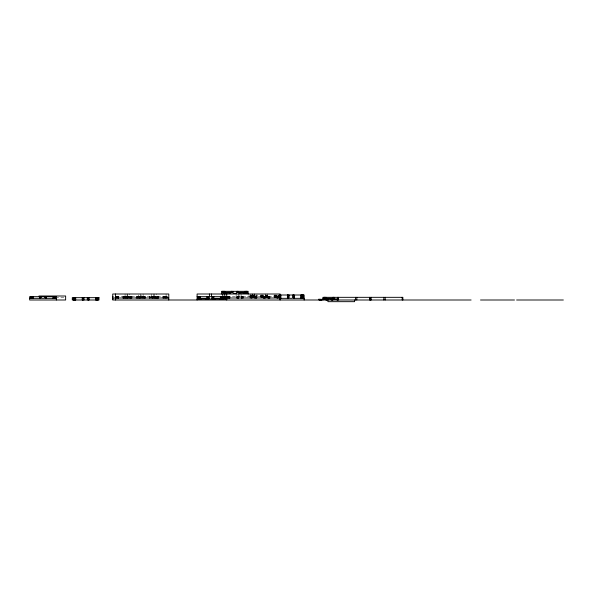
<?xml version="1.0" encoding="UTF-8"?>
<svg xmlns="http://www.w3.org/2000/svg" width="593" height="593" viewBox="0 0 593 593"><rect width="100%" height="100%" fill="white"/><g stroke="black" fill="none" stroke-linecap="round" stroke-linejoin="round"><path stroke-width="0.44" stroke-dasharray="2.96 2.22" d="M252.003 296.663L252.003 298.331L251.995 295.003M251.232 297.115L251.239 294.78M116.109 296.663L167.604 296.663M227.163 296.663L278.725 296.663M55.683 297.664L64.541 297.664M254.397 295.974L254.404 296.663M252.292 294.891L252.307 296.663M278.673 295.003L278.673 297.501M278.562 295.003L278.562 297.501M278.465 295.003L278.532 298.331M278.302 296.663L278.302 298.331M278.058 296.663L278.058 298.331M277.791 296.663L277.791 298.331M277.465 295.003L277.509 298.331M277.346 296.663L277.346 298.331M277.235 296.663L277.235 298.331M277.087 296.663L277.087 298.331M276.701 296.663L276.701 298.331M276.464 295.003L276.464 297.501M276.368 295.003L276.368 297.501M276.256 295.003L276.256 297.501M276.101 295.003L276.101 297.501M275.908 295.003L275.908 297.501M275.797 295.003L275.797 297.501M275.686 295.003L275.686 297.501M275.434 295.003L275.434 297.501M275.167 295.003L275.167 297.501M274.893 295.003L274.893 297.501M274.796 295.003L274.722 297.501M274.618 295.003L274.611 297.501M274.47 295.003L274.47 297.501M274.077 295.003L274.077 297.501M270.134 296.663L270.134 298.331M269.741 296.663L269.741 298.331M269.6 296.663L269.593 298.331M269.415 296.663L269.489 298.331M269.318 296.663L269.318 298.331M269.044 296.663L269.044 298.331M268.777 296.663L268.777 298.331M268.525 296.663L268.414 298.998M268.303 296.663L268.303 298.331M268.11 296.663L268.11 298.331M267.954 296.663L267.954 298.331M267.843 296.663L267.843 298.331M267.769 294.002L267.769 298.331M267.51 295.003L267.51 297.501M267.124 295.003L267.124 297.501M266.976 295.003L266.976 297.501M266.865 295.003L266.865 297.501M266.702 295.003L266.798 297.501M266.42 295.003L266.42 297.501M266.153 295.003L266.153 297.501M265.909 295.003L265.909 297.501M265.746 294.002L265.746 298.331M265.679 295.003L265.649 298.331M265.486 295.003L265.538 298.331M265.33 295.003L265.382 298.331M265.219 297.501L265.219 295.003L265.078 298.998M264.96 296.663L264.96 298.331M264.715 296.663L264.715 298.331M264.448 296.663L264.448 298.331M264.1 296.663L264.1 298.331L264.004 296.663M263.9 296.663L263.9 298.331M263.752 296.663L263.752 298.331M263.566 296.663L263.566 298.331M263.359 296.663L263.359 298.331M263.122 295.003L263.122 297.501M263.033 295.003L263.033 297.501M262.914 295.003L262.914 297.501M262.758 295.003L262.758 297.501M262.566 295.003L262.566 297.501M262.454 295.003L262.454 297.501M262.343 295.003L262.343 297.501M262.091 295.003L262.091 297.501M261.824 295.003L261.824 297.501M261.55 295.003L261.55 297.501M261.454 295.003L261.476 297.501M261.268 295.003L261.276 297.501M261.128 295.003L261.128 297.501M260.942 295.003L260.942 297.501M260.735 295.003L260.735 297.501M257.74 294.832L257.74 298.998M256.791 296.663L256.791 298.331M256.606 294.832L256.606 298.998M256.472 294.832L256.532 298.331M256.406 296.663L256.406 298.331M256.258 296.663L256.258 298.331M256.08 296.663L256.146 298.331M256.057 296.663L255.983 298.331M255.702 296.663L255.702 298.331M255.672 294.832L255.672 297.33M255.435 296.663L255.435 298.331M255.19 296.663L255.19 298.331M254.96 296.663L254.96 298.331M254.612 296.663L254.612 298.331M254.53 294.002L254.53 298.998M254.404 294.002L254.404 298.998M254.167 295.003L254.167 297.501M253.908 295.003L253.908 297.501M253.782 295.003L253.782 297.501M253.634 295.003L253.641 297.501M253.522 295.003L253.522 297.501M253.433 295.003L253.404 298.998M253.085 295.003L253.085 297.501M252.818 295.003L252.818 297.501M252.574 294.002L252.566 297.501M252.403 294.002L252.403 298.331M252.284 294.002L252.314 298.331M252.151 295.003L252.195 298.331M251.877 295.003L251.877 297.501M251.78 295.003L251.847 298.331M251.625 296.663L251.625 298.331M251.373 296.663L251.373 298.331M251.106 296.663L251.106 298.331M250.78 295.003L250.832 298.331M250.669 296.663L250.669 298.331M250.587 294.832L250.557 298.331M250.461 294.803L250.461 298.998M250.342 294.832L250.342 297.33M250.202 294.832L250.202 298.998M250.016 296.663L250.016 298.331M249.067 294.832L249.067 297.33M247.785 296.663L247.785 297.33M243.449 296.663L243.449 298.331M243.063 296.663L243.063 298.331M242.915 296.663L242.922 298.331M242.804 298.331L242.737 296.663L242.641 298.331M242.367 296.663L242.367 298.331M242.1 296.663L242.1 298.331M241.848 296.663L241.729 298.998M241.625 296.663L241.625 298.331M241.433 296.663L241.433 298.331M241.277 296.663L241.277 298.331M241.158 296.663L241.158 298.331M241.092 294.002L241.092 298.331M239.061 294.002L239.061 298.331M238.972 296.663L238.972 298.331M238.853 296.663L238.853 298.331M238.697 296.663L238.697 298.331M238.505 296.663L238.393 298.998M238.282 296.663L238.282 298.331M238.141 294.002L238.141 296.663M238.03 296.663L238.03 298.331M237.763 296.663L237.763 298.331M237.489 296.663L237.415 298.331L237.393 296.663M237.207 296.663L237.215 298.331M237.067 296.663L237.067 298.331M236.889 296.663L236.889 298.331M236.681 296.663L236.681 298.331M236.118 294.002L236.118 296.663M230.114 296.663L230.114 298.331M229.854 296.663L229.854 298.331M229.721 296.663L229.721 298.331M229.58 296.663L229.573 298.331M229.372 296.663L229.395 298.331M229.298 296.663L229.298 298.331M229.024 296.663L229.024 298.331M228.757 296.663L228.757 298.331M228.505 296.663L228.505 298.331M228.283 296.663L228.283 298.331M228.09 296.663L228.09 298.331M227.934 296.663L227.934 298.331M227.816 296.663L227.816 297.33M227.727 296.663L227.727 298.331M167.419 296.663L167.419 298.331M167.226 296.663L167.226 298.331M166.996 296.663L166.996 298.331M166.752 296.663L166.752 298.331M166.485 296.663L166.485 298.331M166.203 296.663L166.203 298.331M166.084 294.002L166.084 298.998M165.929 296.663L165.929 298.331M165.788 296.663L165.788 298.331M165.395 296.663L165.395 298.331M165.084 296.663L165.084 298.331M164.995 296.663L164.995 298.331M164.876 296.663L164.876 298.331M164.305 296.663L164.305 298.331M164.053 296.663L164.053 298.331M163.416 296.663L163.512 298.331M163.349 296.663L163.349 298.331M163.238 296.663L163.231 298.331M163.09 296.663L163.09 298.331M162.697 296.663L162.697 298.331M158.828 296.663L158.828 298.331M158.435 296.663L158.435 298.331M158.287 296.663L158.287 298.331M158.116 296.663L158.116 298.331M158.012 296.663L158.012 298.331M157.738 296.663L157.738 298.331M157.471 296.663L157.471 298.331M157.227 296.663L157.108 298.998M156.997 296.663L156.997 298.331M156.804 296.663L156.804 298.331M156.648 296.663L156.648 298.331M156.537 296.663L156.537 298.331L156.463 294.002M156.129 296.663L156.129 298.331M155.744 296.663L155.744 298.331M155.596 296.663L155.596 298.331M155.418 296.663L155.485 298.331M155.322 296.663L155.322 298.331M155.04 296.663L155.04 298.331M154.528 296.663L154.528 298.331M154.439 294.002L154.439 298.331M154.343 296.663L154.343 298.331M154.232 296.663L154.232 298.331M154.076 296.663L154.076 298.331M153.958 296.663L153.958 298.331M153.772 294.002L153.772 298.998M153.661 296.663L153.661 298.331M153.409 296.663L153.409 298.331M153.142 296.663L153.142 298.331M152.868 296.663L152.794 298.331L152.772 296.663M152.594 296.663L152.594 298.331M152.445 296.663L152.445 298.331M152.26 296.663L152.26 298.331M152.053 296.663L152.053 298.331M151.741 294.002L151.741 298.331M151.652 296.663L151.652 298.331M151.534 296.663L151.534 298.331M150.963 296.663L150.963 298.331M150.711 296.663L150.711 298.331M150.007 296.663L150.007 298.331M149.896 296.663L149.896 298.331M149.747 296.663L149.747 298.331M149.569 296.663L149.569 298.331M149.354 296.663L149.354 298.331M145.485 296.663L145.485 298.331M145.226 296.663L145.226 298.331M145.1 296.663L145.1 298.331M144.951 296.663L144.951 298.331M144.774 296.663L144.774 298.331M144.677 296.663L144.677 298.331M144.395 296.663L144.395 298.331M144.129 296.663L144.129 298.331M143.884 296.663L143.884 298.331M143.662 296.663L143.662 298.331M143.462 296.663L143.462 298.331M143.306 296.663L143.306 298.331M143.195 296.663L143.195 297.33M143.098 294.002L143.098 298.331M142.794 296.663L142.794 298.331M142.253 296.663L142.253 298.331M142.098 296.663L142.098 298.998M141.438 296.663L141.438 298.331M141.186 296.663L141.186 298.331M141.097 294.891L141.097 298.331M141.008 298.331L140.964 296.663L140.889 298.331M140.734 296.663L140.734 298.331M140.615 296.663L140.615 298.331M140.497 296.663L140.541 298.331M140.408 294.002L140.319 298.331M140.067 296.663L140.067 298.331M139.8 296.663L139.8 298.331M139.525 296.663L139.525 298.331M139.429 296.663L139.429 298.331M139.244 296.663L139.251 298.331M139.103 296.663L139.103 298.331M138.71 296.663L138.71 298.331M138.406 294.891L138.406 298.331M138.31 296.663L138.31 298.331M138.191 296.663L138.191 298.331M138.036 296.663L138.036 298.331M137.843 296.663L137.843 298.331M137.62 296.663L137.62 298.331M137.376 296.663L137.376 298.331M137.109 296.663L137.109 298.331M136.731 296.663L136.827 298.331M136.553 296.663L136.553 298.331M136.405 296.663L136.405 298.331M136.019 296.663L136.019 298.331M132.143 296.663L132.143 298.331M131.757 296.663L131.757 298.331M131.616 296.663L131.616 298.331M131.431 296.663L131.498 298.331M131.335 296.663L131.335 298.331M131.06 296.663L131.06 298.331M130.794 296.663L130.794 298.331M130.542 296.663L130.542 298.331M130.423 296.663L130.423 298.998M130.319 296.663L130.319 298.331M130.126 296.663L130.126 298.331M129.971 296.663L129.971 298.331M129.852 296.663L129.852 298.331L129.785 294.002M129.452 296.663L129.452 298.331M129.059 296.663L129.059 298.331M128.711 296.663L128.8 298.331M128.637 296.663L128.637 298.331M128.362 296.663L128.362 298.331M127.843 296.663L127.843 298.331M127.762 294.002L127.762 298.331M127.665 296.663L127.621 298.331L127.547 296.663M127.391 296.663L127.391 298.331M127.273 296.663L127.273 298.331M127.087 294.002L127.095 298.998M126.976 296.663L126.976 298.331M126.724 296.663L126.724 298.331M126.457 296.663L126.457 298.331M126.109 296.663L126.183 298.331M126.02 296.663L126.087 298.331M125.901 296.663L125.909 298.331M125.76 296.663L125.76 298.331M125.583 296.663L125.583 298.331M125.375 296.663L125.375 298.331M125.064 294.002L125.064 298.331M124.967 296.663L124.967 298.331M124.7 296.663L124.7 298.331M124.508 296.663L124.508 298.331M124.397 296.663L124.397 297.33M124.278 296.663L124.278 298.331M124.033 296.663L124.033 298.331M123.767 296.663L123.767 298.331M123.411 296.663L123.411 298.331M123.322 296.663L123.322 298.331M123.218 296.663L123.218 298.331M123.07 296.663L123.07 298.331M122.677 296.663L122.677 298.331M118.808 296.663L118.808 298.331M118.548 296.663L118.548 298.331M118.415 296.663L118.415 298.331M118.266 296.663L118.274 298.331M118.089 296.663L118.155 298.331M117.992 296.663L117.992 298.331M117.718 296.663L117.718 298.331M117.451 296.663L117.451 298.331M117.199 296.663L117.199 298.331M116.977 296.663L116.977 298.331M116.784 296.663L116.784 298.331M116.628 296.663L116.628 298.331M116.51 296.663L116.51 297.33M116.421 296.663L116.421 298.331M254.234 294.002L254.234 296.663L254.234 294.002M254.805 298.331L254.805 296.663L254.768 298.331"/><path stroke-width="0.89" d="M221.789 298.998L222.568 298.331L222.568 296.663M221.901 298.998L222.775 298.331L222.775 294.002M246.154 293.001L246.94 292.334L246.94 291.333M246.273 293.001L247.148 292.334L247.148 291.333M207.076 298.998L207.861 298.331L207.765 296.663L207.698 298.331L206.045 298.998L207.787 298.331M207.357 298.998L208.143 298.331L208.143 296.663M207.624 298.998L208.41 298.331L208.41 296.663M207.876 298.998L208.654 298.331L208.654 296.663M208.099 298.998L208.877 298.331L208.877 296.663M208.291 298.998L209.07 298.331L198.099 298.331L198.099 296.663M220.418 298.998L221.204 298.331L221.204 296.663M220.7 298.998L221.478 298.331L221.478 296.663M220.967 298.998L221.745 298.331L221.745 296.663M221.211 298.998L221.997 298.331L221.997 296.663M221.441 298.998L222.219 298.331L222.219 296.663M221.634 298.998L222.412 298.331L222.412 296.663M244.79 293.001L245.569 292.334L245.569 291.333M245.065 293.001L245.85 292.334L245.85 291.333M245.332 293.001L246.117 292.334L246.117 291.333M245.584 293.001L246.362 292.334L246.362 291.333M245.806 293.001L246.592 292.334L246.592 291.333M245.999 293.001L246.784 292.334L246.784 291.333M206.268 298.998L207.053 298.331L207.053 296.663M206.801 298.998L207.587 298.331L207.587 296.663M219.603 298.998L220.396 298.331L220.396 296.663M220.136 298.998L220.922 298.331L220.922 296.663M243.975 293.001L244.761 292.334L244.761 291.333M244.509 293.001L245.294 292.334L245.294 291.333M337.039 299.999L337.825 299.332M337.573 299.999L338.358 299.332L330.523 299.332L332.206 299.999M325.883 299.999L327.514 299.332M326.269 299.999L328.055 299.332M326.528 299.999L328.226 299.332L318.582 299.332L319.368 299.999L318.582 299.332M326.617 299.999L328.233 299.346M205.4 298.998L207.053 298.331M205.786 298.998L207.587 298.331M229.765 293.001L231.418 292.334L231.418 291.333M230.151 293.001L231.811 292.334L231.811 291.333M230.299 293.001L231.959 292.334L231.959 291.333M331.213 298.998L332.866 298.331L332.866 297.33M331.598 298.998L333.399 298.331L333.511 297.33M230.41 293.001L232.159 292.334L232.137 291.333L232.071 292.334M331.858 298.998L333.6 298.331L333.577 297.33M198.129 298.346L198.929 298.998L198.099 298.331L198.195 296.663M226.904 298.331L224.777 298.331L224.873 296.663M333.6 298.331L324.008 298.331M232.159 292.334L222.464 292.334L223.294 293.001L222.464 292.334L222.464 291.333M237.459 291.333L237.482 292.334L247.148 292.334M223.25 293.001L230.499 293.001M239.112 293.001L246.362 293.001M247.718 293.335L248.148 293.335M279.496 295.003L304.15 295.003L304.15 299.999M38.953 296.003L65.638 296.003L65.638 299.999L29.65 299.999L29.65 296.663L56.335 296.663L56.335 299.999M112.722 296.663L113.152 296.663M115.42 296.663L115.85 296.663M197.098 296.663L226.904 296.663M279.659 296.663L280.089 296.663M112.722 297.997L168.783 297.997M226.726 297.997L280.089 297.997M29.65 298.331L30.08 298.331M55.898 298.331L56.335 298.331M222.775 298.331L211.998 298.331L212.805 298.998M279.347 298.331L288.154 298.331M303.712 298.331L304.15 298.331M112.722 298.998L113.152 298.998M115.42 298.998L115.85 298.998M197.098 298.998L198.766 298.998M198.877 298.998L208.654 298.998M212.242 298.998L221.997 298.998M222.108 298.998L225.444 298.998M225.562 298.998L226.86 298.998L226.081 298.331L226.081 296.663M279.659 298.998L280.089 298.998M322.911 298.998L323.341 298.998M324.69 298.998L331.947 298.998M471.101 299.999L112.722 299.999L112.722 294.002L168.783 294.002L168.783 299.999M480.515 299.999L514.494 299.999M516.607 299.999L563.35 299.999M331.257 299.332L332.918 299.999M330.872 299.332L332.525 299.999M330.612 299.332L332.376 299.999M239.846 293.001L238.193 292.334L238.193 291.333M239.461 293.001L237.8 292.334L237.8 291.333M237.459 292.334L239.313 293.001M215.481 298.998L213.828 298.331L213.828 296.663M213.287 296.663L213.287 298.331L215.089 298.998M213.087 298.331L214.836 298.998M323.941 298.346L324.742 298.998L323.911 298.331L323.911 297.33M320.946 299.332L321.762 299.999M224.814 298.346L225.607 298.998L224.777 298.331L224.777 294.002M320.413 299.332L321.221 299.999M320.138 299.332L320.946 299.999M319.857 299.332L320.665 299.999M213.295 298.331L214.103 298.998M213.821 298.998L213.013 298.331L213.013 296.663M213.547 298.998L212.739 298.331L212.739 296.663M319.59 299.332L320.398 299.999M319.345 299.332L320.146 299.999M319.116 299.332L319.923 299.999M318.923 299.332L319.731 299.999M318.656 299.332L319.575 299.999M213.28 298.998L212.472 298.331L212.472 296.663M213.028 298.998L212.22 298.331L212.22 296.663M211.805 298.331L212.613 298.998M327.084 298.998L326.298 298.331L326.298 297.33M225.636 293.001L224.851 292.334L224.851 291.333M201.272 298.998L200.486 298.331L200.486 296.663M326.55 298.998L325.765 298.331L325.765 297.33M326.269 298.998L325.483 298.331L325.483 297.33M325.994 298.998L325.209 298.331L325.209 297.33M325.727 298.998L324.942 298.331L324.942 297.33M225.103 293.001L224.317 292.334L224.317 291.333M224.829 293.001L224.043 292.334L224.043 291.333M224.547 293.001L223.761 292.334L223.761 291.333M224.28 293.001L223.494 292.334L223.494 291.333M226.593 298.998L225.814 298.331L225.814 296.663M200.738 298.998L199.952 298.331L199.952 296.663M200.456 298.998L199.671 298.331L199.671 296.663M200.182 298.998L199.396 298.331L199.396 296.663M199.915 298.998L199.129 298.331L199.129 296.663M325.475 298.998L324.69 298.331L324.69 297.33M325.253 298.998L324.467 298.331L324.467 297.33M325.06 298.998L324.119 298.331L324.119 297.33M224.028 293.001L223.25 292.334L223.25 291.333M223.806 293.001L223.027 292.334L223.027 291.333M223.613 293.001L222.835 292.334L222.835 291.333M223.457 293.001L222.671 292.334L222.671 291.333M226.348 298.998L225.562 298.331L225.562 296.663M226.118 298.998L225.34 298.331L225.34 296.663M225.926 298.998L225.147 298.331L225.147 296.663M225.77 298.998L224.992 298.331L224.992 296.663M199.663 298.998L198.877 298.331L198.877 296.663M199.441 298.998L198.655 298.331L198.655 296.663M199.248 298.998L198.462 298.331L198.462 296.663M199.092 298.998L198.307 298.331L198.307 296.663M402.869 299.999L402.869 297.33L370.477 297.33L370.477 299.999M402.202 297.33L402.202 299.999M385.183 297.33L385.183 299.999M383.849 297.33L383.849 299.999M371.144 297.33L371.144 299.999M370.195 299.999L370.195 297.33L322.911 297.33L322.911 299.999M369.528 297.33L369.528 299.999M356.816 297.33L356.816 299.999M355.481 297.33L355.481 299.999M354.592 299.999L354.592 301.667L327.907 301.667L327.907 299.999M338.462 297.33L338.462 299.999M337.921 297.33L337.921 298.998L334.585 298.998L334.585 297.33M337.795 297.33L337.795 299.999M333.251 297.33L333.251 298.331M333.073 297.33L333.073 298.331M326.039 297.33L326.039 298.331M324.275 297.33L324.275 298.331M303.149 295.003L303.149 298.331L293.453 298.331L293.476 295.003M303.053 295.003L303.053 298.331M302.934 295.003L302.934 298.331M302.778 295.003L302.778 298.331M302.586 295.003L302.586 298.331M302.363 295.003L302.363 298.331M302.111 295.003L302.111 298.331M301.844 295.003L301.844 298.331M301.57 295.003L301.57 298.331M301.288 295.003L301.288 298.331M300.762 295.003L300.762 298.331M294.195 295.003L294.195 298.331M293.802 295.003L293.802 298.331M293.654 295.003L293.654 298.331M293.542 295.003L293.542 298.331M292.475 295.003L292.475 298.331L289.139 298.331L289.139 295.003M288.154 295.003L288.065 298.331M287.953 295.003L287.953 298.331M287.813 295.003L287.813 298.331M287.627 295.003L287.627 298.331M287.42 295.003L287.42 298.331M280.852 295.003L280.852 298.331M280.593 295.003L280.593 298.331M280.319 295.003L280.319 298.331M280.089 299.999L280.089 294.002L197.098 294.002L197.098 299.999M279.763 295.003L279.763 298.331M248.148 294.002L248.148 291.333L221.463 291.333L221.463 294.002M237.652 291.333L237.652 292.334M237.548 291.333L237.548 292.334M236.474 291.333L236.474 293.335L233.138 293.335L233.138 291.333M231.626 291.333L231.626 292.334M226.726 294.002L226.726 299.999M226.637 296.663L226.637 298.331M226.356 296.663L226.356 298.331M224.591 291.333L224.591 292.334M223.776 296.663L223.776 298.998M222.686 296.663L222.686 298.331M213.436 296.663L213.436 298.331M213.109 296.663L213.176 298.331M212.109 296.663L212.109 298.998L208.773 298.998L208.773 296.663M211.464 294.002L211.464 296.663M209.44 294.002L209.44 296.663M207.439 296.663L207.439 298.331M207.261 296.663L207.261 298.331M200.226 296.663L200.226 298.331M115.42 294.002L115.42 299.999M97.978 297.664L97.978 299.999M97.882 297.664L97.882 299.999M97.771 297.664L97.771 299.999M97.615 297.664L97.615 299.999M97.422 297.664L97.422 299.999M97.193 297.664L97.193 299.999M96.948 297.664L96.948 299.999M96.681 297.664L96.681 299.999M96.4 297.664L96.4 299.999M96.125 297.664L96.125 299.999M95.592 297.664L95.592 299.999M89.024 297.664L89.024 299.999M88.631 297.664L88.631 299.999M88.483 297.664L88.483 299.999M88.379 299.999L88.313 297.664L88.283 299.999M87.304 297.664L87.304 299.999M83.969 297.664L83.969 299.999M82.99 297.664L82.99 299.999M82.968 297.664L82.894 299.999M82.79 297.664L82.79 299.999M82.642 297.664L82.642 299.999M82.457 297.664L82.457 299.999M82.249 297.664L82.249 299.999M75.682 297.664L75.682 299.999M75.422 297.664L75.422 299.999M75.148 297.664L75.148 299.999M74.874 297.664L74.874 299.999M74.592 297.664L74.592 299.999M74.325 297.664L74.325 299.999M74.081 297.664L74.081 299.999M73.851 297.664L73.851 299.999M73.658 297.664L73.658 299.999M73.502 297.664L73.502 299.999M73.391 297.664L73.391 299.999M73.295 297.664L73.295 299.999M55.334 296.663L55.334 298.331L45.639 298.331L45.661 296.663M55.238 296.663L55.238 298.331M55.119 296.663L55.119 298.331M54.964 296.663L54.964 298.331M54.771 296.663L54.771 298.331M54.549 296.663L54.549 298.331M54.297 296.663L54.297 298.331M54.03 296.663L54.03 298.331M53.755 296.663L53.755 298.331M53.474 296.663L53.474 298.331M52.947 296.663L52.947 298.331M46.38 296.663L46.38 298.331M45.987 296.663L45.987 298.331M45.839 296.663L45.839 298.331M45.728 296.663L45.728 298.331M44.66 296.663L44.66 298.331L41.325 298.331L41.325 296.663M40.25 296.663L40.339 298.331L30.651 298.331L30.651 296.663M40.139 296.663L40.139 298.331M39.99 296.663L39.99 298.331M39.813 296.663L39.813 298.331M39.605 296.663L39.605 298.331M33.038 296.663L33.038 298.331M32.778 296.663L32.778 298.331M32.504 296.663L32.504 298.331M32.222 296.663L32.222 298.331M31.948 296.663L31.948 298.331M31.681 296.663L31.681 298.331M31.429 296.663L31.429 298.331M31.207 296.663L31.207 298.331M31.014 296.663L31.014 298.331M30.858 296.663L30.858 298.331M30.747 296.663L30.747 298.331M98.979 297.664L72.294 297.664L72.294 299.999L98.979 299.999L98.979 297.664"/></g></svg>
